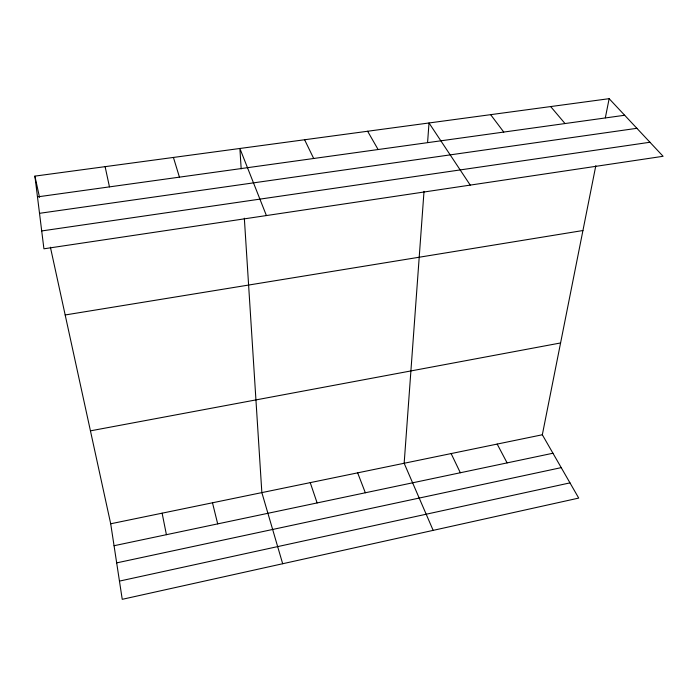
<?xml version="1.0" encoding="UTF-8"?>
<svg xmlns="http://www.w3.org/2000/svg" width="698" height="698" viewBox="0 0 698 698"><rect width="100%" height="100%" fill="white"/><g stroke="black" fill="none" stroke-linecap="round" stroke-linejoin="round"><path stroke-width="1.05" d="M424.018 191.322L404.159 463.263L433.161 530.367M427.586 142.497L429.008 122.97L470.234 185.101M50.404 247.214L110.703 523.779L122.237 599.32L578.721 498.084L542.329 434.767L595.822 165.688M605.332 117.822L609.145 98.68L34.9 176.123L43.922 248.802L663.1 156.291L609.145 98.68M119.454 581.102L569.978 482.876M116.671 562.885L561.218 467.634M114.053 545.723L552.947 453.238M110.703 523.779L542.329 434.767M90.435 430.849L560.581 342.962M65.176 314.973L582.935 230.523M41.706 230.951L649.951 142.252M39.516 213.318L636.89 128.31M37.474 196.888L624.666 115.257M550.652 106.567L565.022 123.546M490.633 114.655L503.764 132.062M367.619 131.25L378.115 149.529M497.177 444.076L507.106 462.896M304.598 139.748L313.69 158.49M451.135 453.578L460.331 472.747M266.409 215.56L239.885 148.473L241.185 168.864M357.655 472.851L365.342 492.771M310.235 482.632L317.119 502.926M173.418 157.443L179.438 177.152M282.681 563.74L261.855 492.605L244.335 218.204M212.489 502.787L217.689 523.884M34.9 176.123L39.524 197.342M105.11 166.656L109.464 186.881M162.119 513.178L166.412 534.685"/></g></svg>
